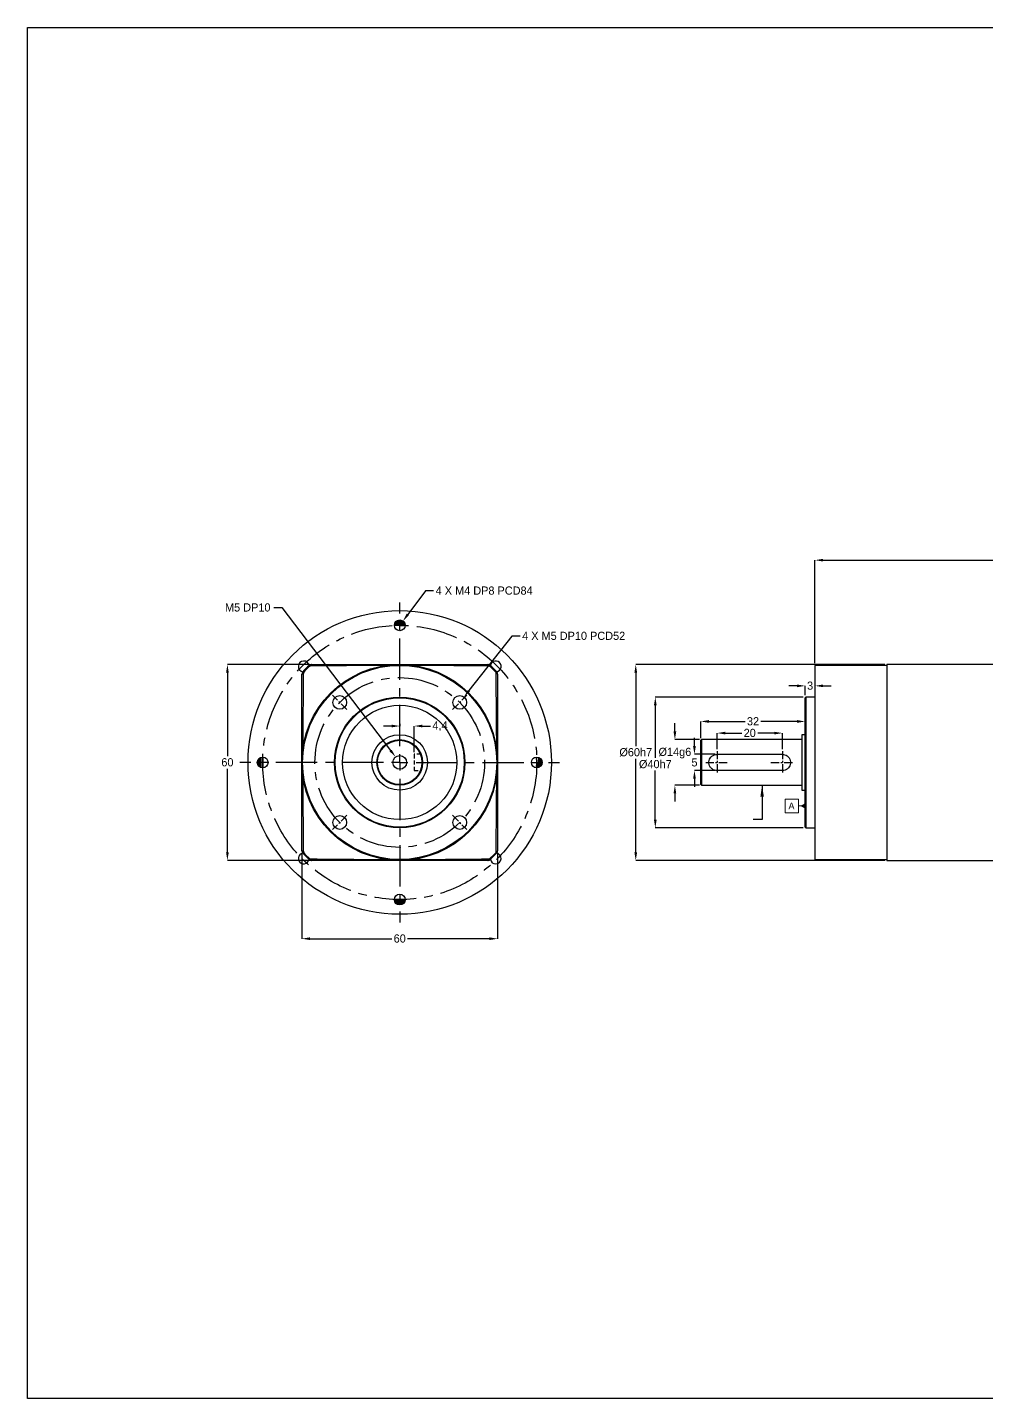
# Model space of a CAD drawing. Header units: millimetres. Extents: x 0 to 588, y 0 to 420.
# Drawn here: x 0 to 294, y 0 to 420 of the extents above; entities that cross this region are included whole.
import ezdxf

# ---------------------------------------------------------------- set-up
doc = ezdxf.new("R2010")
doc.units = ezdxf.units.MM
doc.header["$PDSIZE"] = -1
doc.linetypes.add('CENTERX2', pattern=[20.32, 12.7, -2.54, 2.54, -2.54])
doc.linetypes.add('HIDDEN', pattern=[1.905, 1.27, -0.635])
doc.layers.add('외형선', color=7, linetype='Continuous', lineweight=25)
for name, color, linetype in [('은선', 2, 'HIDDEN'), ('중심선', 1, 'CENTERX2'), ('치수', 3, 'Continuous')]:
    doc.layers.add(name, color=color, linetype=linetype)
doc.styles.get("Standard").update_dxf_attribs({"font": 'GOTHIC.TTF'})
doc.dimstyles.new('배포도면', dxfattribs={"dimtxt": 2.5, "dimasz": 2.5, "dimexe": 0, "dimexo": 0.625, "dimtad": 0, "dimtih": 1, "dimtoh": 1, "dimtxsty": 'Standard', "dimcen": 0, "dimclrd": 3, "dimclre": 3, "dimclrt": 3, "dimadec": 0, "dimazin": 0, "dimtfac": 1, "dimtofl": 0, "dimtmove": 0, "dimatfit": 3, "dimfxl": 1, "dimarcsym": 0})

# ---------------------------------------------------------------- blocks, each defined once
blk = doc.blocks.new('_D_7')
at = {"layer": 'Defpoints', "color": 0}
for p in [(241.4, 256.82), (386.4, 241.35), (241.4, 224.6)]:
    blk.add_point(p, dxfattribs=at)
at = {"layer": '치수', "color": 3, "lineweight": -2}
for p, q in [((241.4, 225.22), (241.4, 256.82)), ((243.9, 256.82), (310.7, 256.82)), ((383.9, 256.82), (317.09, 256.82)), ((386.4, 241.97), (386.4, 256.82))]:
    blk.add_line(p, q, dxfattribs=at)
at = {"layer": '치수', "color": 3}
for points in [[(243.9, 257.23), (243.9, 256.4), (241.4, 256.82)], [(383.9, 257.23), (383.9, 256.4), (386.4, 256.82)]]:
    blk.add_solid(points, dxfattribs=at)
at = {"layer": '치수', "color": 3, "insert": (313.9, 258.13), "char_height": 2.5, "attachment_point": 2}
blk.add_mtext('145', dxfattribs=at)
blk = doc.blocks.new('_D_8')
at = {"layer": 'Defpoints', "color": 0}
for p in [(211.4, 197.35), (204.46, 192.35), (211.4, 192.35)]:
    blk.add_point(p, dxfattribs=at)
at = {"layer": '치수', "color": 3, "lineweight": -2}
for p, q in [((204.46, 199.85), (204.46, 202.35)), ((210.77, 197.35), (204.46, 197.35)), ((210.77, 192.35), (204.46, 192.35)), ((204.46, 189.85), (204.46, 187.35))]:
    blk.add_line(p, q, dxfattribs=at)
at = {"layer": '치수', "color": 3}
for points in [[(204.04, 199.85), (204.88, 199.85), (204.46, 197.35)], [(204.04, 189.85), (204.88, 189.85), (204.46, 192.35)]]:
    blk.add_solid(points, dxfattribs=at)
at = {"layer": '치수', "color": 3, "insert": (204.46, 196.13), "char_height": 2.5, "attachment_point": 2}
blk.add_mtext('5', dxfattribs=at)
blk = doc.blocks.new('_D_9')
at = {"layer": 'Defpoints', "color": 0}
for p in [(206.6, 201.85), (198.46, 187.85), (206.6, 187.85)]:
    blk.add_point(p, dxfattribs=at)
at = {"layer": '치수', "color": 3, "lineweight": -2}
for p, q in [((198.46, 204.35), (198.46, 206.85)), ((205.97, 201.85), (198.46, 201.85)), ((205.97, 187.85), (198.46, 187.85)), ((198.46, 185.35), (198.46, 182.85))]:
    blk.add_line(p, q, dxfattribs=at)
at = {"layer": '치수', "color": 3}
for points in [[(198.04, 204.35), (198.88, 204.35), (198.46, 201.85)], [(198.04, 185.35), (198.88, 185.35), (198.46, 187.85)]]:
    blk.add_solid(points, dxfattribs=at)
at = {"layer": '치수', "color": 3, "insert": (198.46, 199.35), "char_height": 2.5, "attachment_point": 2}
blk.add_mtext('%%c14g6', dxfattribs=at)
blk = doc.blocks.new('_D_10')
at = {"layer": 'Defpoints', "color": 0}
for p in [(238.4, 214.85), (192.46, 174.85), (238.4, 174.85)]:
    blk.add_point(p, dxfattribs=at)
at = {"layer": '치수', "color": 3, "lineweight": -2}
for p, q in [((237.77, 214.85), (192.46, 214.85)), ((192.46, 212.35), (192.46, 196.23)), ((192.46, 177.35), (192.46, 192.35)), ((237.77, 174.85), (192.46, 174.85))]:
    blk.add_line(p, q, dxfattribs=at)
at = {"layer": '치수', "color": 3}
for points in [[(192.04, 212.35), (192.88, 212.35), (192.46, 214.85)], [(192.04, 177.35), (192.88, 177.35), (192.46, 174.85)]]:
    blk.add_solid(points, dxfattribs=at)
at = {"layer": '치수', "color": 3, "insert": (192.46, 195.6), "char_height": 2.5, "attachment_point": 2}
blk.add_mtext('%%c40h7', dxfattribs=at)
blk = doc.blocks.new('_D_11')
at = {"layer": 'Defpoints', "color": 0}
for p in [(263.4, 224.85), (186.46, 164.85), (263.4, 164.85)]:
    blk.add_point(p, dxfattribs=at)
at = {"layer": '치수', "color": 3, "lineweight": -2}
for p, q in [((262.77, 224.85), (186.46, 224.85)), ((186.46, 222.35), (186.46, 199.87)), ((186.46, 167.35), (186.46, 195.99)), ((262.77, 164.85), (186.46, 164.85))]:
    blk.add_line(p, q, dxfattribs=at)
at = {"layer": '치수', "color": 3}
for points in [[(186.04, 222.35), (186.88, 222.35), (186.46, 224.85)], [(186.04, 167.35), (186.88, 167.35), (186.46, 164.85)]]:
    blk.add_solid(points, dxfattribs=at)
at = {"layer": '치수', "color": 3, "insert": (186.46, 199.24), "char_height": 2.5, "attachment_point": 2}
blk.add_mtext('%%c60h7', dxfattribs=at)
blk = doc.blocks.new('_D_12')
at = {"layer": 'Defpoints', "color": 0}
for p in [(231.4, 203.85), (211.4, 198.35), (231.4, 198.35)]:
    blk.add_point(p, dxfattribs=at)
at = {"layer": '치수', "color": 3, "lineweight": -2}
for p, q in [((211.4, 198.97), (211.4, 203.85)), ((213.9, 203.85), (218.95, 203.85)), ((228.9, 203.85), (223.84, 203.85)), ((231.4, 198.97), (231.4, 203.85))]:
    blk.add_line(p, q, dxfattribs=at)
at = {"layer": '치수', "color": 3}
for points in [[(213.9, 204.26), (213.9, 203.43), (211.4, 203.85)], [(228.9, 204.26), (228.9, 203.43), (231.4, 203.85)]]:
    blk.add_solid(points, dxfattribs=at)
at = {"layer": '치수', "color": 3, "insert": (221.4, 205.16), "char_height": 2.5, "attachment_point": 2}
blk.add_mtext('20', dxfattribs=at)
blk = doc.blocks.new('_D_13')
at = {"layer": 'Defpoints', "color": 0}
for p in [(238.4, 207.41), (238.4, 207.41), (206.4, 201.65)]:
    blk.add_point(p, dxfattribs=at)
at = {"layer": '치수', "color": 3, "lineweight": -2}
for p, q in [((206.4, 202.27), (206.4, 207.41)), ((208.9, 207.41), (219.97, 207.41)), ((235.9, 207.41), (224.83, 207.41)), ((238.4, 208.04), (238.4, 207.41))]:
    blk.add_line(p, q, dxfattribs=at)
at = {"layer": '치수', "color": 3}
for points in [[(208.9, 207.83), (208.9, 206.99), (206.4, 207.41)], [(235.9, 207.83), (235.9, 206.99), (238.4, 207.41)]]:
    blk.add_solid(points, dxfattribs=at)
at = {"layer": '치수', "color": 3, "insert": (222.4, 208.72), "char_height": 2.5, "attachment_point": 2}
blk.add_mtext('32', dxfattribs=at)
blk = doc.blocks.new('_D_14')
at = {"layer": 'Defpoints', "color": 0}
for p in [(238.4, 218.32), (238.4, 214.85), (241.4, 218.32)]:
    blk.add_point(p, dxfattribs=at)
at = {"layer": '치수', "color": 3, "lineweight": -2}
for p, q in [((241.4, 218.94), (241.4, 218.32)), ((235.9, 218.32), (233.4, 218.32)), ((238.4, 215.47), (238.4, 218.32)), ((243.9, 218.32), (246.4, 218.32))]:
    blk.add_line(p, q, dxfattribs=at)
at = {"layer": '치수', "color": 3}
for points in [[(235.9, 218.73), (235.9, 217.9), (238.4, 218.32)], [(243.9, 218.73), (243.9, 217.9), (241.4, 218.32)]]:
    blk.add_solid(points, dxfattribs=at)
at = {"layer": '치수', "color": 3, "insert": (239.9, 219.63), "char_height": 2.5, "attachment_point": 2}
blk.add_mtext('3', dxfattribs=at)
blk = doc.blocks.new('SW_DATUMTAG_0')
at = {"color": 0, "linetype": 'Continuous', "lineweight": 18}
for p, q in [((-5.01, 3.76), (-5.01, 7.89)), ((-5.01, 7.89), (-0.88, 7.89)), ((-0.88, 7.89), (-0.88, 3.76)), ((1.16, 5.83), (-0.88, 5.83)), ((-0.88, 3.76), (-5.01, 3.76))]:
    blk.add_line(p, q, dxfattribs=at)
at = {"color": 0, "linetype": 'Continuous', "lineweight": 0}
blk.add_solid([(1.16, 5), (1.16, 6.66), (-0.28, 5.83)], dxfattribs=at)
at = {"color": 0, "linetype": 'Continuous', "lineweight": 0, "insert": (-3.96, 6.85), "char_height": 2.07, "attachment_point": 1}
blk.add_mtext('A', dxfattribs=at)
blk = doc.blocks.new('_D_15')
at = {"layer": 'Defpoints', "color": 0}
for p in [(114.12, 206.01), (118.52, 206.01), (118.52, 197.35)]:
    blk.add_point(p, dxfattribs=at)
at = {"layer": '치수', "color": 3, "lineweight": -2}
for p, q in [((111.62, 206.01), (109.12, 206.01)), ((114.12, 206.64), (114.12, 206.01)), ((118.52, 197.97), (118.52, 206.01)), ((121.02, 206.01), (123.52, 206.01))]:
    blk.add_line(p, q, dxfattribs=at)
at = {"layer": '치수', "color": 3}
for points in [[(111.62, 206.43), (111.62, 205.59), (114.12, 206.01)], [(121.02, 206.43), (121.02, 205.59), (118.52, 206.01)]]:
    blk.add_solid(points, dxfattribs=at)
at = {"layer": '치수', "color": 3, "insert": (126.46, 207.44), "char_height": 2.5, "attachment_point": 2}
blk.add_mtext('4,4', dxfattribs=at)
blk = doc.blocks.new('_D_16')
at = {"layer": 'Defpoints', "color": 0}
for p in [(112.85, 196.52), (115.39, 193.18)]:
    blk.add_point(p, dxfattribs=at)
at = {"layer": '치수', "color": 3, "lineweight": -2}
for p, q in [((75.49, 242.28), (77.99, 242.28)), ((77.99, 242.28), (111.33, 198.51))]:
    blk.add_line(p, q, dxfattribs=at)
at = {"layer": '치수', "color": 3}
blk.add_solid([(111.66, 198.76), (111, 198.26), (112.85, 196.52)], dxfattribs=at)
at = {"layer": '치수', "color": 3, "insert": (60.57, 243.59), "char_height": 2.5, "attachment_point": 1}
blk.add_mtext('M5 DP10\\P', dxfattribs=at)
blk = doc.blocks.new('_D_17')
at = {"layer": 'Defpoints', "color": 0}
for p in [(113.13, 235.53), (115.11, 238.17)]:
    blk.add_point(p, dxfattribs=at)
at = {"layer": '치수', "color": 3, "lineweight": -2}
for p, q in [((122.02, 247.43), (116.6, 240.17)), ((124.52, 247.43), (122.02, 247.43))]:
    blk.add_line(p, q, dxfattribs=at)
at = {"layer": '치수', "color": 3}
blk.add_solid([(116.27, 240.42), (116.94, 239.93), (115.11, 238.17)], dxfattribs=at)
at = {"layer": '치수', "color": 3, "insert": (125.14, 248.75), "char_height": 2.5, "attachment_point": 1}
blk.add_mtext('4 X M4 DP8 PCD84\\P', dxfattribs=at)
blk = doc.blocks.new('_D_18')
at = {"layer": 'Defpoints', "color": 0}
for p in [(133.8, 214.88), (131.21, 211.58)]:
    blk.add_point(p, dxfattribs=at)
at = {"layer": '치수', "color": 3, "lineweight": -2}
for p, q in [((148.51, 233.58), (135.35, 216.85)), ((151.01, 233.58), (148.51, 233.58))]:
    blk.add_line(p, q, dxfattribs=at)
at = {"layer": '치수', "color": 3}
blk.add_solid([(135.02, 217.11), (135.68, 216.59), (133.8, 214.88)], dxfattribs=at)
at = {"layer": '치수', "color": 3, "insert": (151.64, 234.89), "char_height": 2.5, "attachment_point": 1}
blk.add_mtext('4 X M5 DP10 PCD52\\P', dxfattribs=at)
blk = doc.blocks.new('_D_19')
at = {"layer": 'Defpoints', "color": 0}
for p in [(84.12, 167.81), (144.12, 167.81), (144.12, 140.86)]:
    blk.add_point(p, dxfattribs=at)
at = {"layer": '치수', "color": 3, "lineweight": -2}
for p, q in [((84.12, 167.18), (84.12, 140.86)), ((144.12, 167.18), (144.12, 140.86)), ((86.62, 140.86), (111.74, 140.86)), ((141.62, 140.86), (116.5, 140.86))]:
    blk.add_line(p, q, dxfattribs=at)
at = {"layer": '치수', "color": 3}
for points in [[(86.62, 141.28), (86.62, 140.45), (84.12, 140.86)], [(141.62, 141.28), (141.62, 140.45), (144.12, 140.86)]]:
    blk.add_solid(points, dxfattribs=at)
at = {"layer": '치수', "color": 3, "insert": (114.12, 142.18), "char_height": 2.5, "attachment_point": 2}
blk.add_mtext('60', dxfattribs=at)
blk = doc.blocks.new('_D_20')
at = {"layer": 'Defpoints', "color": 0}
for p in [(61.3, 224.85), (87.08, 224.85), (87.08, 164.85)]:
    blk.add_point(p, dxfattribs=at)
at = {"layer": '치수', "color": 3, "lineweight": -2}
for p, q in [((86.46, 224.85), (61.3, 224.85)), ((61.3, 222.35), (61.3, 196.79)), ((61.3, 167.35), (61.3, 192.91)), ((86.46, 164.85), (61.3, 164.85))]:
    blk.add_line(p, q, dxfattribs=at)
at = {"layer": '치수', "color": 3}
for points in [[(60.89, 222.35), (61.72, 222.35), (61.3, 224.85)], [(60.89, 167.35), (61.72, 167.35), (61.3, 164.85)]]:
    blk.add_solid(points, dxfattribs=at)
at = {"layer": '치수', "color": 3, "insert": (61.3, 196.16), "char_height": 2.5, "attachment_point": 2}
blk.add_mtext('60', dxfattribs=at)
blk = doc.blocks.new('SW_CENTERMARKSYMBOL_15')
at = {"layer": '중심선', "color": 0}
for p, q in [((0, 5), (0, 49)), ((-5, 0), (-49, 0)), ((0, 0), (-2.5, 0)), ((0, 0), (0, 2.5)), ((0, 0), (0, -2.5)), ((0, 0), (2.5, 0)), ((5, 0), (49, 0)), ((0, -5), (0, -49))]:
    blk.add_line(p, q, dxfattribs=at)
blk = doc.blocks.new('*U64')
at = {"layer": '중심선', "ltscale": 0.2}
blk.add_line((-2.19, -2.19), (2.19, 2.19), dxfattribs=at)
blk = doc.blocks.new('*U65')
at = {"color": 0, "linetype": 'ByBlock', "lineweight": -2}
for p, rotation in [((72.33, 231.93), 90.00000000000001), ((72.33, 195.16), 180), ((109.1, 195.16), 270)]:
    blk.add_blockref('*U64', p, dxfattribs=dict(at, rotation=rotation))
blk.add_blockref('*U64', (109.1, 231.93), dxfattribs=at)

msp = doc.modelspace()

# ---------------------------------------------------------------- linework, layer by layer
msp.add_lwpolyline([(0, 0), (0, 420), (588, 420), (588, 0)], close=True)
at = {"layer": '외형선', "linetype": 'Continuous', "lineweight": 25}
for p, q in [((115.268, 238.033), (112.971, 238.033)), ((263.396, 224.599), (241.396, 224.599)), ((241.396, 224.599), (241.396, 165.099)), ((303.396, 224.849), (263.396, 224.849)), ((263.396, 224.849), (263.396, 164.849)), ((238.596, 214.849), (238.396, 214.649)), ((238.396, 175.049), (238.396, 214.649)), ((241.396, 214.849), (238.596, 214.849)), ((238.596, 214.849), (238.596, 174.849)), ((206.596, 201.849), (206.396, 201.649)), ((206.396, 188.049), (206.396, 201.649)), ((237.396, 201.849), (206.596, 201.849)), ((206.596, 201.849), (206.596, 187.849)), ((238.396, 203.349), (237.396, 203.349)), ((237.396, 203.349), (237.396, 186.349)), ((70.935, 195.997), (70.935, 193.7)), ((157.304, 193.7), (157.304, 195.997)), ((211.396, 197.349), (231.396, 197.349)), ((231.396, 192.349), (211.396, 192.349)), ((206.396, 188.049), (206.596, 187.849)), ((206.596, 187.849), (237.396, 187.849)), ((237.396, 186.349), (238.396, 186.349)), ((238.396, 175.049), (238.596, 174.849)), ((238.596, 174.849), (241.396, 174.849)), ((241.396, 165.099), (263.396, 165.099)), ((263.396, 164.849), (303.396, 164.849)), ((112.971, 151.664), (115.268, 151.664))]:
    msp.add_line(p, q, dxfattribs=at)
at = {"layer": '외형선', "linetype": 'Continuous', "lineweight": 25, "flags": 128}
for points in [[(115.769, 236.816), (114.12, 236.849), (112.47, 236.816)], [(112.538, 237.319), (114.12, 237.349), (115.701, 237.319)], [(113.42, 238.343), (114.12, 238.349), (114.819, 238.343)], [(86.398, 224.58), (86.401, 224.577), (86.41, 224.568), (86.424, 224.552), (86.444, 224.531), (86.469, 224.504), (86.499, 224.472), (86.534, 224.434), (86.574, 224.392)], [(141.841, 224.58), (141.838, 224.577), (141.829, 224.568), (141.815, 224.552), (141.795, 224.531), (141.77, 224.504), (141.74, 224.472), (141.705, 224.434), (141.665, 224.392)], [(143.791, 222.634), (144.26, 222.782), (144.702, 223.098)], [(84.388, 222.57), (84.391, 222.567), (84.4, 222.558), (84.416, 222.544), (84.437, 222.524), (84.464, 222.499), (84.496, 222.469), (84.534, 222.434), (84.577, 222.394)], [(143.851, 222.57), (143.848, 222.567), (143.839, 222.558), (143.823, 222.544), (143.802, 222.524), (143.775, 222.499), (143.743, 222.469), (143.705, 222.434), (143.662, 222.394)], [(70.625, 194.149), (70.62, 194.849), (70.625, 195.548)], [(71.649, 193.267), (71.62, 194.849), (71.649, 196.43)], [(72.152, 196.498), (72.12, 194.849), (72.152, 193.199)], [(156.087, 193.199), (156.12, 194.849), (156.087, 196.498)], [(156.59, 196.43), (156.62, 194.849), (156.59, 193.267)], [(157.614, 195.548), (157.62, 194.849), (157.614, 194.149)], [(84.388, 167.127), (84.391, 167.13), (84.4, 167.139), (84.416, 167.153), (84.437, 167.173), (84.464, 167.198), (84.496, 167.228), (84.534, 167.263), (84.577, 167.303)], [(85.871, 164.266), (86.186, 164.708), (86.334, 165.177)], [(86.398, 165.117), (86.401, 165.12), (86.41, 165.129), (86.424, 165.145), (86.444, 165.166), (86.469, 165.193), (86.499, 165.225), (86.534, 165.263), (86.574, 165.306)], [(141.665, 165.306), (141.705, 165.263), (141.74, 165.225), (141.77, 165.193), (141.795, 165.166), (141.815, 165.145), (141.829, 165.129), (141.838, 165.12), (141.841, 165.117)], [(143.851, 167.127), (143.848, 167.13), (143.839, 167.139), (143.823, 167.153), (143.802, 167.173), (143.775, 167.198), (143.743, 167.228), (143.705, 167.263), (143.662, 167.303)], [(112.47, 152.881), (114.12, 152.849), (115.769, 152.881)], [(115.701, 152.378), (114.12, 152.349), (112.538, 152.378)], [(114.819, 151.354), (114.12, 151.349), (113.42, 151.354)]]:
    msp.add_lwpolyline(points, dxfattribs=at)
at = {"layer": '외형선', "linetype": 'Continuous', "lineweight": 25}
for centre, radius in [((114.12, 194.849), 46.5), ((114.12, 236.849), 1.65), ((114.12, 194.849), 30), ((114.12, 194.849), 29.75), ((95.735, 213.233), 2.1), ((114.12, 194.849), 20), ((114.12, 194.849), 19.8), ((132.504, 213.233), 2.1), ((114.12, 194.849), 17.5), ((114.12, 194.849), 8.5), ((114.12, 194.849), 7), ((114.12, 194.849), 6.8), ((72.12, 194.849), 1.65), ((114.12, 194.849), 2.1), ((156.12, 194.849), 1.65), ((95.735, 176.464), 2.1), ((132.504, 176.464), 2.1), ((114.12, 152.849), 1.65)]:
    msp.add_circle(centre, radius, dxfattribs=at)
for centre, radius, start, end in [((114.12, 194.849), 42.55, 87.89147, 92.10853), ((114.12, 194.849), 42.85, 88.08989, 91.91011), ((84.704, 224.264), 1.65, 8.91285, 261.08715), ((114.12, 194.849), 40.65, 132.99613, 137.00387), ((114.12, 194.849), 40.392, 132.99613, 137.00387), ((87.08, 223.849), 1, 90, 132.99613), ((87.168, 224.243), 0.612, 98.21684, 165.93471), ((110.496, 224.605), 0.349, 135.78731, 183.39245), ((117.743, 224.605), 0.349, 356.60755, 44.21269), ((141.071, 224.243), 0.612, 14.06529, 81.78316), ((141.159, 223.849), 1, 47.00387, 90), ((114.12, 194.849), 40.392, 42.99613, 47.00387), ((114.12, 194.849), 40.65, 42.99613, 47.00387), ((143.535, 224.264), 1.65, 315, 171.08715), ((85.12, 221.888), 1, 137.00387, 180), ((84.725, 221.8), 0.612, 104.06529, 171.78316), ((143.514, 221.8), 0.612, 8.21684, 75.93471), ((143.12, 221.888), 1, 0, 42.99613), ((84.363, 198.473), 0.349, 86.60755, 134.21269), ((143.876, 198.473), 0.349, 45.78731, 93.39245), ((114.12, 194.849), 42.85, 178.08989, 181.91011), ((114.12, 194.849), 42.55, 177.89147, 182.10853), ((114.12, 194.849), 42.55, 357.89147, 2.10853), ((114.12, 194.849), 42.85, 358.08989, 1.91011), ((84.363, 191.225), 0.349, 225.78731, 273.39245), ((143.876, 191.225), 0.349, 266.60755, 314.21269), ((84.704, 165.433), 1.65, 98.91285, 315), ((84.725, 167.897), 0.612, 188.21684, 255.93471), ((85.12, 167.809), 1, 180, 222.99613), ((114.12, 194.849), 40.65, 222.99613, 227.00387), ((114.12, 194.849), 40.392, 222.99613, 227.00387), ((87.08, 165.849), 1, 227.00387, 270), ((87.168, 165.454), 0.612, 194.06529, 261.78316), ((110.496, 165.092), 0.349, 176.60755, 224.21269), ((117.743, 165.092), 0.349, 315.78731, 3.39245), ((141.071, 165.454), 0.612, 278.21684, 345.93471), ((141.159, 165.849), 1, 270, 312.99613), ((114.12, 194.849), 40.392, 312.99613, 317.00387), ((114.12, 194.849), 40.65, 312.99613, 317.00387), ((143.535, 165.433), 1.65, 188.91285, 81.08715), ((143.514, 167.897), 0.612, 284.06529, 351.78316), ((143.12, 167.809), 1, 317.00387, 0), ((114.12, 194.849), 42.55, 267.89147, 272.10853), ((114.12, 194.849), 42.85, 268.08989, 271.91011)]:
    msp.add_arc(centre, radius, start, end, dxfattribs=at)
for points, knots in [([(110.147, 224.584), (108.887, 224.579), (106.361, 224.569), (102.712, 224.542), (99.702, 224.517), (96.644, 224.488), (93.539, 224.458), (89.975, 224.423), (87.694, 224.402), (86.574, 224.392)], [0, 0, 0, 0, 0.1448805, 0.2903464, 0.4355785, 0.5168676, 0.6797599, 0.8426982, 1, 1, 1, 1]), ([(87.08, 224.849), (89.065, 224.849), (92.05, 224.849), (96.254, 224.849), (99.251, 224.849), (102.068, 224.849), (104.701, 224.849), (107.425, 224.849), (109.305, 224.849), (110.245, 224.849)], [0, 0, 0, 0, 0.2822975, 0.4245271, 0.5667185, 0.673808, 0.7808702, 0.8904551, 1, 1, 1, 1]), ([(110.245, 224.849), (110.904, 224.849), (112.187, 224.849), (113.475, 224.849), (114.108, 224.849), (114.12, 224.849)], [0, 0, 0, 0, 0.5087252, 0.9913381, 1, 1, 1, 1]), ([(114.12, 224.849), (114.131, 224.849), (114.764, 224.849), (116.052, 224.849), (117.335, 224.849), (117.994, 224.849)], [0, 0, 0, 0, 0.0086619, 0.4912748, 1, 1, 1, 1]), ([(117.994, 224.849), (118.911, 224.849), (120.745, 224.849), (123.448, 224.849), (126.106, 224.849), (128.957, 224.849), (131.958, 224.849), (136.163, 224.849), (139.157, 224.849), (141.159, 224.849)], [0, 0, 0, 0, 0.1068232, 0.2136827, 0.3234676, 0.433283, 0.5742818, 0.7153177, 1, 1, 1, 1]), ([(141.665, 224.392), (139.653, 224.411), (136.627, 224.439), (132.364, 224.481), (129.112, 224.512), (125.677, 224.541), (122.036, 224.568), (119.412, 224.579), (118.092, 224.584)], [0, 0, 0, 0, 0.28110555, 0.42276868, 0.5643946, 0.69839302, 0.84820807, 1, 1, 1, 1]), ([(84.12, 198.723), (84.12, 199.64), (84.12, 201.474), (84.12, 204.177), (84.12, 206.835), (84.12, 209.686), (84.12, 212.687), (84.12, 216.892), (84.12, 219.886), (84.12, 221.888)], [0, 0, 0, 0, 0.1068232, 0.2136827, 0.3234676, 0.433283, 0.5742818, 0.7153177, 1, 1, 1, 1]), ([(84.577, 222.394), (84.558, 220.382), (84.529, 217.356), (84.487, 213.093), (84.457, 209.841), (84.427, 206.406), (84.4, 202.765), (84.389, 200.141), (84.384, 198.821)], [0, 0, 0, 0, 0.28110555, 0.42276868, 0.5643946, 0.69839302, 0.84820807, 1, 1, 1, 1]), ([(143.855, 198.821), (143.85, 200.081), (143.84, 202.607), (143.813, 206.257), (143.788, 209.266), (143.759, 212.324), (143.729, 215.43), (143.694, 218.993), (143.673, 221.274), (143.662, 222.394)], [0, 0, 0, 0, 0.1448805, 0.2903464, 0.4355785, 0.5168676, 0.6797599, 0.8426982, 1, 1, 1, 1]), ([(144.12, 221.888), (144.12, 219.903), (144.12, 216.918), (144.12, 212.714), (144.12, 209.717), (144.12, 206.9), (144.12, 204.267), (144.12, 201.544), (144.12, 199.663), (144.12, 198.723)], [0, 0, 0, 0, 0.2822975, 0.4245271, 0.5667185, 0.673808, 0.7808702, 0.8904551, 1, 1, 1, 1]), ([(84.12, 194.849), (84.12, 194.86), (84.12, 195.493), (84.12, 196.781), (84.12, 198.064), (84.12, 198.723)], [0, 0, 0, 0, 0.0086619, 0.4912748, 1, 1, 1, 1]), ([(144.12, 198.723), (144.12, 198.064), (144.12, 196.781), (144.12, 195.493), (144.12, 194.86), (144.12, 194.849)], [0, 0, 0, 0, 0.5087252, 0.9913381, 1, 1, 1, 1]), ([(84.12, 190.974), (84.12, 191.633), (84.12, 192.916), (84.12, 194.204), (84.12, 194.837), (84.12, 194.849)], [0, 0, 0, 0, 0.5087252, 0.9913381, 1, 1, 1, 1]), ([(144.12, 194.849), (144.12, 194.837), (144.12, 194.204), (144.12, 192.916), (144.12, 191.633), (144.12, 190.974)], [0, 0, 0, 0, 0.0086619, 0.4912748, 1, 1, 1, 1]), ([(211.396, 192.349), (211.125, 192.374), (210.584, 192.426), (209.856, 192.826), (209.279, 193.429), (208.928, 194.211), (208.859, 195.056), (209.06, 195.854), (209.499, 196.545), (210.152, 197.071), (210.831, 197.32), (211.258, 197.342), (211.396, 197.349)], [0, 0, 0, 0, 0.1026231, 0.2050815, 0.3117456, 0.4215939, 0.5270689, 0.6278391, 0.7300681, 0.8377704, 0.947388, 1, 1, 1, 1]), ([(231.396, 197.349), (231.667, 197.323), (232.208, 197.271), (232.936, 196.871), (233.513, 196.268), (233.864, 195.486), (233.933, 194.641), (233.732, 193.844), (233.293, 193.152), (232.64, 192.627), (231.961, 192.377), (231.534, 192.356), (231.396, 192.349)], [0, 0, 0, 0, 0.102624, 0.2050824, 0.3117458, 0.4215941, 0.5270691, 0.6278392, 0.7300682, 0.8377705, 0.9473881, 1, 1, 1, 1]), ([(84.12, 167.809), (84.12, 169.794), (84.12, 172.779), (84.12, 176.983), (84.12, 179.98), (84.12, 182.797), (84.12, 185.43), (84.12, 188.154), (84.12, 190.034), (84.12, 190.974)], [0, 0, 0, 0, 0.2822975, 0.4245271, 0.5667185, 0.673808, 0.7808702, 0.8904551, 1, 1, 1, 1]), ([(84.384, 190.876), (84.389, 189.616), (84.399, 187.09), (84.426, 183.441), (84.452, 180.431), (84.48, 177.373), (84.51, 174.268), (84.545, 170.704), (84.566, 168.423), (84.577, 167.303)], [0, 0, 0, 0, 0.1448805, 0.2903464, 0.4355785, 0.5168676, 0.6797599, 0.8426982, 1, 1, 1, 1]), ([(143.662, 167.303), (143.682, 169.315), (143.71, 172.341), (143.752, 176.604), (143.783, 179.856), (143.812, 183.291), (143.839, 186.932), (143.85, 189.556), (143.855, 190.876)], [0, 0, 0, 0, 0.28110555, 0.42276868, 0.5643946, 0.69839302, 0.84820807, 1, 1, 1, 1]), ([(144.12, 190.974), (144.12, 190.057), (144.12, 188.223), (144.12, 185.52), (144.12, 182.862), (144.12, 180.011), (144.12, 177.01), (144.12, 172.805), (144.12, 169.811), (144.12, 167.809)], [0, 0, 0, 0, 0.1068232, 0.2136827, 0.3234676, 0.433283, 0.5742818, 0.7153177, 1, 1, 1, 1]), ([(86.574, 165.306), (88.586, 165.287), (91.612, 165.258), (95.875, 165.216), (99.127, 165.186), (102.562, 165.156), (106.203, 165.129), (108.827, 165.118), (110.147, 165.113)], [0, 0, 0, 0, 0.28110555, 0.42276868, 0.5643946, 0.69839302, 0.84820807, 1, 1, 1, 1]), ([(110.245, 164.849), (109.328, 164.849), (107.494, 164.849), (104.791, 164.849), (102.133, 164.849), (99.282, 164.849), (96.281, 164.849), (92.076, 164.849), (89.082, 164.849), (87.08, 164.849)], [0, 0, 0, 0, 0.1068232, 0.2136827, 0.3234676, 0.433283, 0.5742818, 0.7153177, 1, 1, 1, 1]), ([(114.12, 164.849), (114.108, 164.849), (113.475, 164.849), (112.187, 164.849), (110.904, 164.849), (110.245, 164.849)], [0, 0, 0, 0, 0.0086619, 0.4912748, 1, 1, 1, 1]), ([(117.994, 164.849), (117.335, 164.849), (116.052, 164.849), (114.764, 164.849), (114.131, 164.849), (114.12, 164.849)], [0, 0, 0, 0, 0.5087252, 0.9913381, 1, 1, 1, 1]), ([(141.159, 164.849), (139.174, 164.849), (136.189, 164.849), (131.985, 164.849), (128.988, 164.849), (126.171, 164.849), (123.538, 164.849), (120.815, 164.849), (118.934, 164.849), (117.994, 164.849)], [0, 0, 0, 0, 0.2822975, 0.4245271, 0.5667185, 0.673808, 0.7808702, 0.8904551, 1, 1, 1, 1]), ([(118.092, 165.113), (119.352, 165.118), (121.878, 165.128), (125.528, 165.155), (128.537, 165.181), (131.595, 165.209), (134.7, 165.239), (138.264, 165.274), (140.545, 165.295), (141.665, 165.306)], [0, 0, 0, 0, 0.1448805, 0.2903464, 0.4355785, 0.5168676, 0.6797599, 0.8426982, 1, 1, 1, 1])]:
    msp.add_open_spline(points, degree=3, knots=knots, dxfattribs=at)
at = {"layer": '은선'}
for p, q in [((120.658, 197.349), (118.52, 197.349)), ((118.52, 197.349), (118.52, 192.349)), ((118.52, 192.349), (120.658, 192.349))]:
    msp.add_line(p, q, dxfattribs=at)
at = {"layer": '중심선', "ltscale": 0.2}
for p, q in [((211.396, 198.349), (211.396, 191.349)), ((231.396, 198.349), (231.396, 191.349)), ((207.896, 194.849), (214.896, 194.849)), ((227.896, 194.849), (234.896, 194.849))]:
    msp.add_line(p, q, dxfattribs=at)
at = {"layer": '중심선'}
for radius in [42, 26]:
    msp.add_circle((114.12, 194.849), radius, dxfattribs=at)
at = {"layer": '치수'}
for p, q in [((225.165, 187.849), (225.165, 177.349)), ((225.165, 177.349), (222.457, 177.349))]:
    msp.add_line(p, q, dxfattribs=at)
msp.add_solid([(225.165, 187.849), (224.673, 184.342), (225.75, 184.356)], dxfattribs=at)

# ---------------------------------------------------------------- block references
msp.add_blockref('*U65', (23.401, -18.694))
at = {"layer": '중심선'}
msp.add_blockref('SW_CENTERMARKSYMBOL_15', (114.12, 194.849), dxfattribs=at)
at = {"layer": '치수'}
msp.add_blockref('SW_DATUMTAG_0', (237.233, 175.704), dxfattribs=at)

# ---------------------------------------------------------------- dimensions: what is measured, and where the dimension line sits
dim = msp.add_linear_dim(base=(241.396, 256.815), p1=(386.396, 241.349), p2=(241.396, 224.599), dimstyle='배포도면', override={"dimtmove": 0}, dxfattribs=at)
dim.commit()
dim.dimension.update_dxf_attribs({"geometry": '_D_7', "text_midpoint": (313.896, 256.815), "dimtype": 160})
for p1, p2, text, picture, middle in [((113.133, 235.526), (115.106, 238.171), '4 X M4 DP8 PCD84\\P', '_D_17', (140.527, 247.434)), ((115.392, 193.178), (112.847, 196.519), 'M5 DP10\\P', '_D_16', (67.719, 242.277)), ((131.206, 211.583), (133.803, 214.884), '4 X M5 DP10 PCD52\\P', '_D_18', (167.966, 233.575))]:
    dim = msp.add_diameter_dim_2p(p1=p1, p2=p2, text=text, dimstyle='배포도면', dxfattribs=at)
    dim.commit()
    dim.dimension.update_dxf_attribs({"geometry": picture, "text_midpoint": middle, "dimtype": 163})
dim = msp.add_linear_dim(base=(61.304, 224.849), p1=(87.08, 164.849), p2=(87.08, 224.849), angle=90, dimstyle='배포도면', dxfattribs=at)
dim.commit()
dim.dimension.update_dxf_attribs({"geometry": '_D_20', "text_midpoint": (61.304, 194.849)})
for base, p1, p2, text, picture, middle in [((186.46, 164.849), (263.396, 224.849), (263.396, 164.849), '%%c<>h7', '_D_11', (186.46, 197.928)), ((198.46, 187.849), (206.596, 201.849), (206.596, 187.849), '%%c<>g6', '_D_9', (198.46, 197.711))]:
    dim = msp.add_linear_dim(base=base, p1=p1, p2=p2, angle=90, text=text, dimstyle='배포도면', dxfattribs=at)
    dim.commit()
    dim.dimension.update_dxf_attribs({"geometry": picture, "text_midpoint": middle, "dimtype": 160})
for base, p1, p2, picture, middle in [((238.396, 218.318), (241.396, 218.318), (238.396, 214.849), '_D_14', (239.896, 218.318)), ((118.52, 206.01), (114.12, 206.01), (118.52, 197.349), '_D_15', (126.464, 206.01)), ((238.396, 207.411), (206.396, 201.649), (238.396, 207.411), '_D_13', (222.396, 207.411)), ((231.396, 203.847), (211.396, 198.349), (231.396, 198.349), '_D_12', (221.396, 203.847)), ((144.12, 140.863), (84.12, 167.809), (144.12, 167.809), '_D_19', (114.12, 140.863))]:
    dim = msp.add_linear_dim(base=base, p1=p1, p2=p2, dimstyle='배포도면', dxfattribs=at)
    dim.commit()
    dim.dimension.update_dxf_attribs({"geometry": picture, "text_midpoint": middle})
dim = msp.add_linear_dim(base=(192.46, 174.849), p1=(238.396, 214.849), p2=(238.396, 174.849), angle=90, text='%%c<>h7', dimstyle='배포도면', override={"dimtmove": 0}, dxfattribs=at)
dim.commit()
dim.dimension.update_dxf_attribs({"geometry": '_D_10', "text_midpoint": (192.46, 194.29), "dimtype": 160})
dim = msp.add_linear_dim(base=(204.46, 192.349), p1=(211.396, 197.349), p2=(211.396, 192.349), angle=90, dimstyle='배포도면', override={"dimtmove": 0}, dxfattribs=at)
dim.commit()
dim.dimension.update_dxf_attribs({"geometry": '_D_8', "text_midpoint": (204.46, 194.849)})

doc.saveas('drawing.dxf')
